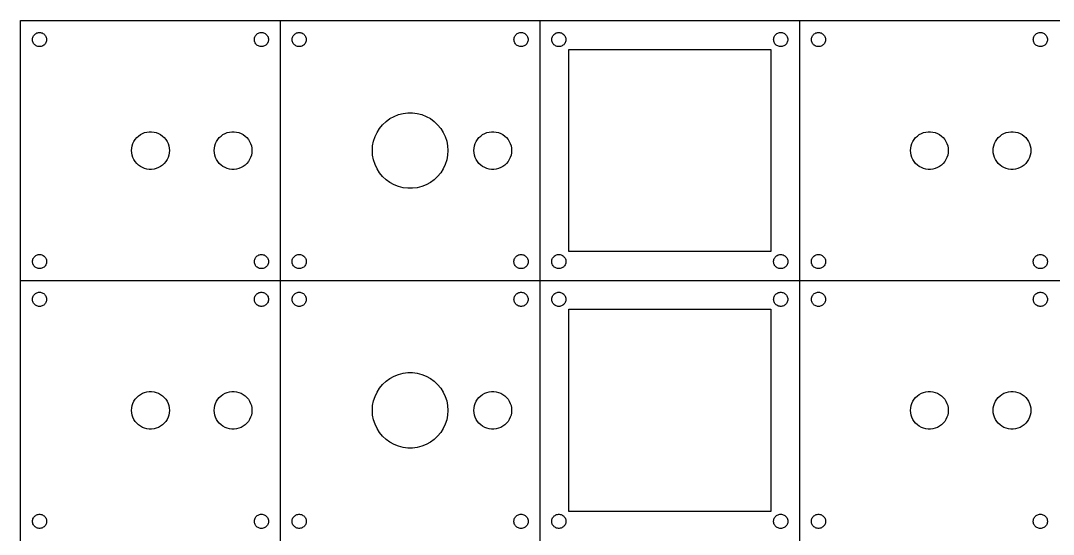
# Model space of a CAD drawing. Extents: x 0 to 440, y 0 to 220.
# Drawn here: x 0.1 to 218.9, y 111.4 to 220.1 of the extents above; entities that cross this region are included whole.
import ezdxf

# ---------------------------------------------------------------- set-up
doc = ezdxf.new("R2010")
doc.units = 0
doc.layers.add('LAYER_1', color=7, linetype='CONTINUOUS')

msp = doc.modelspace()

# ---------------------------------------------------------------- linework, layer by layer
at = {"layer": 'LAYER_1', "color": 7}
for p, q in [((0.141111, 0.141117), (0.141111, 220.141107)), ((55.141111, 220.141107), (55.141111, 0.141117)), ((110.141111, 220.141107), (110.141111, 0.141117)), ((165.141111, 220.141107), (165.141111, 0.141117))]:
    msp.add_line(p, q, dxfattribs=at)
for points in [[(0.141111, 220.141107), (440.141103, 220.141107)], [(2.644111, 216.04711), (2.644111, 216.235109), (2.668111, 216.42211), (2.714111, 216.605108), (2.784111, 216.780109), (2.875112, 216.94511), (2.985111, 217.097109), (3.114111, 217.234108), (3.259111, 217.355108), (3.418111, 217.455108), (3.589111, 217.536108), (3.768111, 217.594108), (3.953112, 217.629109), (4.141111, 217.641104), (4.329111, 217.629115), (4.514111, 217.594108), (4.693111, 217.536108), (4.864111, 217.455108), (5.023111, 217.355108), (5.168111, 217.234108), (5.297111, 217.097109), (5.407111, 216.94511), (5.498111, 216.780109), (5.568112, 216.605108), (5.614111, 216.42211), (5.638112, 216.235109), (5.638111, 216.04711), (5.614111, 215.860109), (5.568112, 215.677108), (5.498111, 215.502108), (5.407111, 215.337109), (5.297111, 215.18511), (5.168111, 215.048108), (5.023111, 214.927108), (4.864111, 214.827108), (4.693111, 214.746108), (4.514111, 214.688108), (4.329111, 214.65311), (4.141111, 214.641115), (3.953112, 214.653104), (3.768111, 214.688108), (3.589111, 214.746108), (3.418111, 214.827108), (3.259111, 214.927108), (3.114111, 215.048108), (2.985111, 215.18511), (2.875112, 215.337109), (2.784111, 215.502108), (2.714111, 215.677108), (2.668111, 215.860109), (2.644111, 216.04711)], [(49.641111, 216.141109), (49.653106, 216.329109), (49.688112, 216.514108), (49.746112, 216.693108), (49.827113, 216.864109), (49.927112, 217.023107), (50.048112, 217.168108), (50.185111, 217.297109), (50.337111, 217.407108), (50.502112, 217.498107), (50.677112, 217.56811), (50.860111, 217.614109), (51.047111, 217.638098), (51.235111, 217.638109), (51.422111, 217.61412), (51.605113, 217.56811), (51.78011, 217.498107), (51.945111, 217.407108), (52.097111, 217.297109), (52.234113, 217.168108), (52.355112, 217.023107), (52.455112, 216.864109), (52.53611, 216.693108), (52.594112, 216.514108), (52.629111, 216.329109), (52.641105, 216.141109), (52.629116, 215.953107), (52.594112, 215.768108), (52.53611, 215.589108), (52.455112, 215.41811), (52.355112, 215.259109), (52.234113, 215.114108), (52.097111, 214.985107), (51.945111, 214.875109), (51.78011, 214.784109), (51.605113, 214.714109), (51.422111, 214.66811), (51.235111, 214.644121), (51.047111, 214.64411), (50.860111, 214.668099), (50.677112, 214.714109), (50.502112, 214.784109), (50.337111, 214.875109), (50.185111, 214.985107), (50.048112, 215.114108), (49.927112, 215.259109), (49.827113, 215.41811), (49.746112, 215.589108), (49.688112, 215.768108), (49.653111, 215.953107), (49.641117, 216.141109)], [(57.644111, 216.04711), (57.644111, 216.235109), (57.668111, 216.42211), (57.714111, 216.605108), (57.784111, 216.780109), (57.875111, 216.94511), (57.985111, 217.097109), (58.114111, 217.234108), (58.259111, 217.355108), (58.418111, 217.455108), (58.589111, 217.536108), (58.768111, 217.594108), (58.953111, 217.629109), (59.141111, 217.641104), (59.329111, 217.629115), (59.514111, 217.594108), (59.693111, 217.536108), (59.864111, 217.455108), (60.023111, 217.355108), (60.168111, 217.234108), (60.297111, 217.097109), (60.407111, 216.94511), (60.498111, 216.780109), (60.568111, 216.605108), (60.614111, 216.42211), (60.638111, 216.235109), (60.638111, 216.04711), (60.614111, 215.860109), (60.568111, 215.677108), (60.498111, 215.502108), (60.407111, 215.337109), (60.297111, 215.18511), (60.168111, 215.048108), (60.023111, 214.927108), (59.864111, 214.827108), (59.693111, 214.746108), (59.514111, 214.688108), (59.329111, 214.65311), (59.141111, 214.641115), (58.953111, 214.653104), (58.768111, 214.688108), (58.589111, 214.746108), (58.418111, 214.827108), (58.259111, 214.927108), (58.114111, 215.048108), (57.985111, 215.18511), (57.875111, 215.337109), (57.784111, 215.502108), (57.714111, 215.677108), (57.668111, 215.860109), (57.644111, 216.04711)], [(104.641111, 216.141109), (104.653105, 216.329109), (104.688112, 216.514108), (104.746112, 216.693108), (104.827112, 216.864109), (104.927112, 217.023107), (105.048112, 217.168108), (105.185111, 217.297109), (105.33711, 217.407108), (105.502112, 217.498107), (105.677112, 217.56811), (105.860111, 217.614109), (106.047111, 217.638098), (106.235111, 217.638109), (106.422111, 217.61412), (106.605112, 217.56811), (106.78011, 217.498107), (106.945111, 217.407108), (107.09711, 217.297109), (107.234112, 217.168108), (107.355112, 217.023107), (107.455112, 216.864109), (107.53611, 216.693108), (107.594112, 216.514108), (107.629111, 216.329109), (107.641105, 216.141109), (107.629116, 215.953107), (107.594112, 215.768108), (107.53611, 215.589108), (107.455112, 215.41811), (107.355112, 215.259109), (107.234112, 215.114108), (107.09711, 214.985107), (106.945111, 214.875109), (106.78011, 214.784109), (106.605112, 214.714109), (106.422111, 214.66811), (106.235111, 214.644121), (106.047111, 214.64411), (105.860111, 214.668099), (105.677112, 214.714109), (105.502112, 214.784109), (105.33711, 214.875109), (105.185111, 214.985107), (105.048112, 215.114108), (104.927112, 215.259109), (104.827112, 215.41811), (104.746112, 215.589108), (104.688112, 215.768108), (104.653111, 215.953107), (104.641117, 216.141109)], [(112.644111, 216.04711), (112.644111, 216.235109), (112.668111, 216.42211), (112.714111, 216.605108), (112.784111, 216.780109), (112.875111, 216.94511), (112.985111, 217.097109), (113.114111, 217.234108), (113.259111, 217.355108), (113.418111, 217.455108), (113.589111, 217.536108), (113.768111, 217.594108), (113.953111, 217.629109), (114.141111, 217.641104), (114.329111, 217.629115), (114.514111, 217.594108), (114.693111, 217.536108), (114.864111, 217.455108), (115.023111, 217.355108), (115.168111, 217.234108), (115.297111, 217.097109), (115.407111, 216.94511), (115.498111, 216.780109), (115.568111, 216.605108), (115.614111, 216.42211), (115.638112, 216.235109), (115.638111, 216.04711), (115.614111, 215.860109), (115.568111, 215.677108), (115.498111, 215.502108), (115.407111, 215.337109), (115.297111, 215.18511), (115.168111, 215.048108), (115.023111, 214.927108), (114.864111, 214.827108), (114.693111, 214.746108), (114.514111, 214.688108), (114.329111, 214.65311), (114.141111, 214.641115), (113.953111, 214.653104), (113.768111, 214.688108), (113.589111, 214.746108), (113.418111, 214.827108), (113.259111, 214.927108), (113.114111, 215.048108), (112.985111, 215.18511), (112.875111, 215.337109), (112.784111, 215.502108), (112.714111, 215.677108), (112.668111, 215.860109), (112.644111, 216.04711)], [(159.641111, 216.141109), (159.653105, 216.329109), (159.688112, 216.514108), (159.746112, 216.693108), (159.827112, 216.864109), (159.927112, 217.023107), (160.048112, 217.168108), (160.185111, 217.297109), (160.337111, 217.407108), (160.502112, 217.498107), (160.677112, 217.56811), (160.860111, 217.614109), (161.047111, 217.638098), (161.235111, 217.638109), (161.422111, 217.61412), (161.605112, 217.56811), (161.78011, 217.498107), (161.945111, 217.407108), (162.09711, 217.297109), (162.234112, 217.168108), (162.355112, 217.023107), (162.455112, 216.864109), (162.53611, 216.693108), (162.594112, 216.514108), (162.629111, 216.329109), (162.641105, 216.141109), (162.629116, 215.953107), (162.594112, 215.768108), (162.53611, 215.589108), (162.455112, 215.41811), (162.355112, 215.259109), (162.234112, 215.114108), (162.09711, 214.985107), (161.945111, 214.875109), (161.78011, 214.784109), (161.605112, 214.714109), (161.422111, 214.66811), (161.235111, 214.644121), (161.047111, 214.64411), (160.860111, 214.668099), (160.677112, 214.714109), (160.502112, 214.784109), (160.337111, 214.875109), (160.185111, 214.985107), (160.048112, 215.114108), (159.927112, 215.259109), (159.827112, 215.41811), (159.746112, 215.589108), (159.688112, 215.768108), (159.653111, 215.953107), (159.641117, 216.141109)], [(167.644111, 216.04711), (167.644111, 216.235109), (167.668111, 216.42211), (167.714111, 216.605108), (167.784111, 216.780109), (167.875111, 216.94511), (167.985111, 217.097109), (168.114111, 217.234108), (168.259111, 217.355108), (168.418111, 217.455108), (168.589111, 217.536108), (168.768111, 217.594108), (168.953111, 217.629109), (169.141111, 217.641104), (169.329111, 217.629115), (169.514111, 217.594108), (169.693111, 217.536108), (169.864111, 217.455108), (170.023111, 217.355108), (170.168111, 217.234108), (170.297111, 217.097109), (170.407111, 216.94511), (170.498111, 216.780109), (170.568111, 216.605108), (170.614111, 216.42211), (170.638112, 216.235109), (170.638111, 216.04711), (170.614111, 215.860109), (170.568111, 215.677108), (170.498111, 215.502108), (170.407111, 215.337109), (170.297111, 215.18511), (170.168111, 215.048108), (170.023111, 214.927108), (169.864111, 214.827108), (169.693111, 214.746108), (169.514111, 214.688108), (169.329111, 214.65311), (169.141111, 214.641115), (168.953111, 214.653104), (168.768111, 214.688108), (168.589111, 214.746108), (168.418111, 214.827108), (168.259111, 214.927108), (168.114111, 215.048108), (167.985111, 215.18511), (167.875111, 215.337109), (167.784111, 215.502108), (167.714111, 215.677108), (167.668111, 215.860109), (167.644111, 216.04711)], [(214.641111, 216.141109), (214.653106, 216.329109), (214.688112, 216.514108), (214.746112, 216.693108), (214.827112, 216.864109), (214.927112, 217.023107), (215.048112, 217.168108), (215.185111, 217.297109), (215.337111, 217.407108), (215.502112, 217.498107), (215.677112, 217.56811), (215.860111, 217.614109), (216.047111, 217.638098), (216.235111, 217.638109), (216.422111, 217.61412), (216.605112, 217.56811), (216.78011, 217.498107), (216.945111, 217.407108), (217.09711, 217.297109), (217.234112, 217.168108), (217.355112, 217.023107), (217.455112, 216.864109), (217.53611, 216.693108), (217.594112, 216.514108), (217.629111, 216.329109), (217.641105, 216.141109), (217.629116, 215.953107), (217.594112, 215.768108), (217.53611, 215.589108), (217.455112, 215.41811), (217.355112, 215.259109), (217.234112, 215.114108), (217.09711, 214.985107), (216.945111, 214.875109), (216.78011, 214.784109), (216.605112, 214.714109), (216.422111, 214.66811), (216.235111, 214.644121), (216.047111, 214.64411), (215.860111, 214.668099), (215.677112, 214.714109), (215.502112, 214.784109), (215.337111, 214.875109), (215.185111, 214.985107), (215.048112, 215.114108), (214.927112, 215.259109), (214.827112, 215.41811), (214.746112, 215.589108), (214.688112, 215.768108), (214.653111, 215.953107), (214.641117, 216.141109)], [(116.241111, 171.241117), (116.241111, 214.041108), (159.041112, 214.041108), (159.041112, 171.241117), (116.241111, 171.241117)], [(74.641111, 192.641108), (74.704111, 193.644109), (74.892111, 194.631108), (75.203111, 195.586109), (75.631111, 196.49511), (76.169111, 197.343108), (76.809111, 198.117109), (77.542111, 198.805107), (78.354111, 199.396109), (79.235111, 199.880108), (80.169111, 200.249108), (81.142111, 200.499109), (82.139111, 200.625107), (83.143111, 200.625107), (84.140111, 200.499109), (85.113111, 200.249108), (86.047112, 199.880108), (86.928111, 199.396109), (87.740112, 198.805107), (88.473111, 198.117109), (89.113112, 197.343108), (89.651112, 196.49511), (90.07911, 195.586109), (90.390111, 194.631108), (90.57811, 193.644109), (90.641111, 192.641108), (90.57811, 191.638108), (90.390111, 190.651109), (90.07911, 189.696108), (89.651112, 188.787107), (89.113112, 187.939108), (88.473111, 187.165108), (87.740112, 186.47711), (86.928111, 185.886108), (86.047112, 185.402108), (85.113111, 185.033109), (84.140111, 184.783108), (83.143111, 184.65711), (82.139111, 184.65711), (81.142111, 184.783108), (80.169111, 185.033109), (79.235111, 185.402108), (78.354111, 185.886108), (77.542111, 186.47711), (76.809111, 187.165108), (76.169111, 187.939108), (75.631111, 188.787107), (75.203111, 189.696108), (74.892111, 190.651109), (74.704111, 191.638108), (74.641111, 192.641108)], [(23.641112, 192.641108), (23.673111, 193.142109), (23.767111, 193.636108), (23.922111, 194.113109), (24.136112, 194.568108), (24.405111, 194.992107), (24.725111, 195.379107), (25.091111, 195.723108), (25.498111, 196.018109), (25.938111, 196.260109), (26.405111, 196.445108), (26.891112, 196.570107), (27.390111, 196.633108), (27.892111, 196.633108), (28.391113, 196.570107), (28.877111, 196.445108), (29.344112, 196.260109), (29.784111, 196.018109), (30.191112, 195.723108), (30.557112, 195.379107), (30.877112, 194.992107), (31.146112, 194.568108), (31.36011, 194.113109), (31.515112, 193.636108), (31.609112, 193.142109), (31.64111, 192.641108), (31.609112, 192.140108), (31.515112, 191.646109), (31.36011, 191.169108), (31.146112, 190.714109), (30.877112, 190.29011), (30.557112, 189.90311), (30.191112, 189.559109), (29.784111, 189.264108), (29.344112, 189.022108), (28.877111, 188.837108), (28.391113, 188.712109), (27.892111, 188.649109), (27.390111, 188.649109), (26.891112, 188.712109), (26.405111, 188.837108), (25.938111, 189.022108), (25.498111, 189.264108), (25.091111, 189.559109), (24.725111, 189.90311), (24.405111, 190.29011), (24.136112, 190.714109), (23.922111, 191.169108), (23.767111, 191.646109), (23.673111, 192.140108), (23.641112, 192.641108)], [(41.141111, 192.641108), (41.173112, 193.142109), (41.267112, 193.636108), (41.422111, 194.113109), (41.636112, 194.568108), (41.905112, 194.992107), (42.22511, 195.379107), (42.591113, 195.723108), (42.998111, 196.018109), (43.438112, 196.260109), (43.905111, 196.445108), (44.391112, 196.570107), (44.890112, 196.633108), (45.392112, 196.633108), (45.891112, 196.570107), (46.377112, 196.445108), (46.844111, 196.260109), (47.284113, 196.018109), (47.691111, 195.723108), (48.057111, 195.379107), (48.377111, 194.992107), (48.646111, 194.568108), (48.860112, 194.113109), (49.015111, 193.636108), (49.109111, 193.142109), (49.141112, 192.641108), (49.109111, 192.140108), (49.015111, 191.646109), (48.860112, 191.169108), (48.646111, 190.714109), (48.377111, 190.29011), (48.057111, 189.90311), (47.691111, 189.559109), (47.284113, 189.264108), (46.844111, 189.022108), (46.377112, 188.837108), (45.891112, 188.712109), (45.392112, 188.649109), (44.890112, 188.649109), (44.391112, 188.712109), (43.905111, 188.837108), (43.438112, 189.022108), (42.998111, 189.264108), (42.591113, 189.559109), (42.22511, 189.90311), (41.905112, 190.29011), (41.636112, 190.714109), (41.422111, 191.169108), (41.267112, 191.646109), (41.173112, 192.140108), (41.141111, 192.641108)], [(96.141111, 192.641108), (96.173112, 193.142109), (96.267112, 193.636108), (96.422111, 194.113109), (96.636112, 194.568108), (96.905112, 194.992107), (97.22511, 195.379107), (97.591112, 195.723108), (97.998111, 196.018109), (98.438112, 196.260109), (98.905111, 196.445108), (99.391112, 196.570107), (99.890112, 196.633108), (100.392111, 196.633108), (100.891111, 196.570107), (101.377112, 196.445108), (101.844111, 196.260109), (102.284112, 196.018109), (102.691111, 195.723108), (103.057111, 195.379107), (103.377111, 194.992107), (103.646111, 194.568108), (103.860112, 194.113109), (104.015111, 193.636108), (104.109111, 193.142109), (104.141112, 192.641108), (104.109111, 192.140108), (104.015111, 191.646109), (103.860112, 191.169108), (103.646111, 190.714109), (103.377111, 190.29011), (103.057111, 189.90311), (102.691111, 189.559109), (102.284112, 189.264108), (101.844111, 189.022108), (101.377112, 188.837108), (100.891111, 188.712109), (100.392111, 188.649109), (99.890112, 188.649109), (99.391112, 188.712109), (98.905111, 188.837108), (98.438112, 189.022108), (97.998111, 189.264108), (97.591112, 189.559109), (97.22511, 189.90311), (96.905112, 190.29011), (96.636112, 190.714109), (96.422111, 191.169108), (96.267112, 191.646109), (96.173112, 192.140108), (96.141111, 192.641108)], [(188.641111, 192.641108), (188.673111, 193.142109), (188.767111, 193.636108), (188.922111, 194.113109), (189.136111, 194.568108), (189.405111, 194.992107), (189.725111, 195.379107), (190.091111, 195.723108), (190.498111, 196.018109), (190.938111, 196.260109), (191.405111, 196.445108), (191.891111, 196.570107), (192.390111, 196.633108), (192.892111, 196.633108), (193.391113, 196.570107), (193.877111, 196.445108), (194.344112, 196.260109), (194.784111, 196.018109), (195.191112, 195.723108), (195.557112, 195.379107), (195.877112, 194.992107), (196.146112, 194.568108), (196.36011, 194.113109), (196.515112, 193.636108), (196.609112, 193.142109), (196.64111, 192.641108), (196.609112, 192.140108), (196.515112, 191.646109), (196.36011, 191.169108), (196.146112, 190.714109), (195.877112, 190.29011), (195.557112, 189.90311), (195.191112, 189.559109), (194.784111, 189.264108), (194.344112, 189.022108), (193.877111, 188.837108), (193.391113, 188.712109), (192.892111, 188.649109), (192.390111, 188.649109), (191.891111, 188.712109), (191.405111, 188.837108), (190.938111, 189.022108), (190.498111, 189.264108), (190.091111, 189.559109), (189.725111, 189.90311), (189.405111, 190.29011), (189.136111, 190.714109), (188.922111, 191.169108), (188.767111, 191.646109), (188.673111, 192.140108), (188.641111, 192.641108)], [(206.141111, 192.641108), (206.173112, 193.142109), (206.267112, 193.636108), (206.422111, 194.113109), (206.636112, 194.568108), (206.905112, 194.992107), (207.22511, 195.379107), (207.591112, 195.723108), (207.998111, 196.018109), (208.438112, 196.260109), (208.905111, 196.445108), (209.391112, 196.570107), (209.890112, 196.633108), (210.392112, 196.633108), (210.891112, 196.570107), (211.377112, 196.445108), (211.844111, 196.260109), (212.284112, 196.018109), (212.691111, 195.723108), (213.057111, 195.379107), (213.377111, 194.992107), (213.646111, 194.568108), (213.860112, 194.113109), (214.015111, 193.636108), (214.109111, 193.142109), (214.141112, 192.641108), (214.109111, 192.140108), (214.015111, 191.646109), (213.860112, 191.169108), (213.646111, 190.714109), (213.377111, 190.29011), (213.057111, 189.90311), (212.691111, 189.559109), (212.284112, 189.264108), (211.844111, 189.022108), (211.377112, 188.837108), (210.891112, 188.712109), (210.392112, 188.649109), (209.890112, 188.649109), (209.391112, 188.712109), (208.905111, 188.837108), (208.438112, 189.022108), (207.998111, 189.264108), (207.591112, 189.559109), (207.22511, 189.90311), (206.905112, 190.29011), (206.636112, 190.714109), (206.422111, 191.169108), (206.267112, 191.646109), (206.173112, 192.140108), (206.141111, 192.641108)], [(2.641111, 169.141102), (2.653111, 169.329118), (2.688111, 169.514115), (2.746111, 169.6931), (2.827111, 169.864099), (2.927112, 170.023103), (3.048111, 170.168108), (3.185111, 170.297112), (3.337111, 170.407094), (3.502111, 170.498111), (3.677111, 170.568102), (3.860111, 170.614104), (4.047111, 170.638093), (4.235111, 170.638121), (4.422111, 170.614132), (4.605111, 170.568102), (4.780112, 170.498111), (4.945111, 170.407094), (5.097111, 170.297112), (5.234111, 170.168108), (5.355111, 170.023103), (5.455111, 169.864099), (5.536111, 169.6931), (5.594112, 169.514115), (5.629111, 169.329118), (5.641111, 169.141102), (5.629111, 168.953114), (5.594112, 168.768117), (5.536111, 168.589103), (5.455111, 168.418105), (5.355111, 168.259101), (5.234111, 168.114095), (5.097111, 167.98512), (4.945111, 167.875109), (4.780112, 167.784121), (4.605111, 167.714102), (4.422111, 167.668099), (4.235111, 167.64411), (4.047111, 167.64411), (3.860111, 167.668099), (3.677111, 167.714102), (3.502111, 167.784121), (3.337111, 167.875109), (3.185111, 167.98512), (3.048111, 168.114095), (2.927112, 168.259101), (2.827111, 168.418105), (2.746111, 168.589103), (2.688111, 168.768117), (2.653111, 168.953114), (2.641111, 169.141102)], [(49.644111, 169.047122), (49.644111, 169.23511), (49.6681, 169.42211), (49.714111, 169.605103), (49.78411, 169.780109), (49.87511, 169.945096), (49.985112, 170.097101), (50.11411, 170.23412), (50.25911, 170.355109), (50.418111, 170.4551), (50.589113, 170.536098), (50.768112, 170.594095), (50.953111, 170.629118), (51.141111, 170.641254)], [(51.141111, 170.641113), (51.329111, 170.628977)], [(51.329111, 170.629118), (51.51411, 170.594095), (51.693112, 170.536098), (51.864111, 170.4551), (52.023112, 170.355109), (52.168112, 170.23412), (52.29711, 170.097101), (52.407112, 169.945096), (52.498112, 169.780109), (52.568111, 169.605103), (52.614111, 169.42211), (52.6381, 169.23511), (52.638111, 169.047122), (52.614122, 168.860121), (52.568111, 168.6771), (52.498112, 168.502094), (52.407112, 168.337107), (52.29711, 168.185102), (52.168112, 168.048112), (52.023112, 167.927095), (51.864111, 167.827103), (51.693112, 167.746106), (51.51411, 167.688109), (51.329111, 167.653113), (51.141111, 167.640978)], [(57.641111, 169.141102), (57.653111, 169.329118), (57.688111, 169.514115), (57.746111, 169.6931), (57.827111, 169.864099), (57.927111, 170.023103), (58.048111, 170.168108), (58.185111, 170.297112), (58.337111, 170.407094), (58.502111, 170.498111), (58.677111, 170.568102), (58.860111, 170.614104), (59.047111, 170.638093), (59.235111, 170.638121), (59.422111, 170.614132), (59.605111, 170.568102), (59.780111, 170.498111), (59.945111, 170.407094), (60.097111, 170.297112), (60.234111, 170.168108), (60.355111, 170.023103), (60.455111, 169.864099), (60.536111, 169.6931), (60.594111, 169.514115), (60.629111, 169.329118), (60.641111, 169.141102), (60.629111, 168.953114), (60.594111, 168.768117), (60.536111, 168.589103), (60.455111, 168.418105), (60.355111, 168.259101), (60.234111, 168.114095), (60.097111, 167.98512), (59.945111, 167.875109), (59.780111, 167.784121), (59.605111, 167.714102), (59.422111, 167.668099), (59.235111, 167.64411), (59.047111, 167.64411), (58.860111, 167.668099), (58.677111, 167.714102), (58.502111, 167.784121), (58.337111, 167.875109), (58.185111, 167.98512), (58.048111, 168.114095), (57.927111, 168.259101), (57.827111, 168.418105), (57.746111, 168.589103), (57.688111, 168.768117), (57.653111, 168.953114), (57.641111, 169.141102)], [(104.644111, 169.047122), (104.644111, 169.23511), (104.6681, 169.42211), (104.714111, 169.605103), (104.78411, 169.780109), (104.87511, 169.945096), (104.985112, 170.097101), (105.11411, 170.23412), (105.25911, 170.355109), (105.418111, 170.4551), (105.589112, 170.536098), (105.768112, 170.594095), (105.953111, 170.629118), (106.141111, 170.641254)], [(106.141111, 170.641113), (106.32911, 170.628977)], [(106.32911, 170.629118), (106.51411, 170.594095), (106.693112, 170.536098), (106.86411, 170.4551), (107.023112, 170.355109), (107.168112, 170.23412), (107.29711, 170.097101), (107.407112, 169.945096), (107.498111, 169.780109), (107.568111, 169.605103), (107.61411, 169.42211), (107.638099, 169.23511), (107.638111, 169.047122), (107.614122, 168.860121), (107.568111, 168.6771), (107.498111, 168.502094), (107.407112, 168.337107), (107.29711, 168.185102), (107.168112, 168.048112), (107.023112, 167.927095), (106.86411, 167.827103), (106.693112, 167.746106), (106.51411, 167.688109), (106.32911, 167.653113), (106.141111, 167.640978)], [(112.641111, 169.141102), (112.653111, 169.329118), (112.688111, 169.514115), (112.746111, 169.6931), (112.827111, 169.864099), (112.927111, 170.023103), (113.048111, 170.168108), (113.185111, 170.297112), (113.337111, 170.407094), (113.502111, 170.498111), (113.677111, 170.568102), (113.860111, 170.614104), (114.047111, 170.638093), (114.235111, 170.638121), (114.422111, 170.614132), (114.605111, 170.568102), (114.780111, 170.498111), (114.945111, 170.407094), (115.097111, 170.297112), (115.234111, 170.168108), (115.355111, 170.023103), (115.455111, 169.864099), (115.536111, 169.6931), (115.594111, 169.514115), (115.629111, 169.329118), (115.641111, 169.141102), (115.629111, 168.953114), (115.594111, 168.768117), (115.536111, 168.589103), (115.455111, 168.418105), (115.355111, 168.259101), (115.234111, 168.114095), (115.097111, 167.98512), (114.945111, 167.875109), (114.780111, 167.784121), (114.605111, 167.714102), (114.422111, 167.668099), (114.235111, 167.64411), (114.047111, 167.64411), (113.860111, 167.668099), (113.677111, 167.714102), (113.502111, 167.784121), (113.337111, 167.875109), (113.185111, 167.98512), (113.048111, 168.114095), (112.927111, 168.259101), (112.827111, 168.418105), (112.746111, 168.589103), (112.688111, 168.768117), (112.653111, 168.953114), (112.641111, 169.141102)], [(159.644111, 169.047122), (159.644111, 169.23511), (159.6681, 169.42211), (159.714111, 169.605103), (159.78411, 169.780109), (159.87511, 169.945096), (159.985112, 170.097101), (160.11411, 170.23412), (160.25911, 170.355109), (160.418111, 170.4551), (160.589112, 170.536098), (160.768112, 170.594095), (160.953111, 170.629118), (161.141111, 170.641254)], [(161.141111, 170.641113), (161.32911, 170.628977)], [(161.32911, 170.629118), (161.51411, 170.594095), (161.693112, 170.536098), (161.864111, 170.4551), (162.023112, 170.355109), (162.168112, 170.23412), (162.29711, 170.097101), (162.407112, 169.945096), (162.498111, 169.780109), (162.568111, 169.605103), (162.61411, 169.42211), (162.638099, 169.23511), (162.638111, 169.047122), (162.614122, 168.860121), (162.568111, 168.6771), (162.498111, 168.502094), (162.407112, 168.337107), (162.29711, 168.185102), (162.168112, 168.048112), (162.023112, 167.927095), (161.864111, 167.827103), (161.693112, 167.746106), (161.51411, 167.688109), (161.32911, 167.653113), (161.141111, 167.640978)], [(167.641111, 169.141102), (167.653111, 169.329118), (167.688111, 169.514115), (167.746111, 169.6931), (167.827111, 169.864099), (167.927111, 170.023103), (168.048111, 170.168108), (168.185111, 170.297112), (168.337111, 170.407094), (168.502111, 170.498111), (168.677111, 170.568102), (168.860111, 170.614104), (169.047111, 170.638093), (169.235111, 170.638121), (169.422111, 170.614132), (169.605111, 170.568102), (169.780111, 170.498111), (169.945111, 170.407094), (170.097111, 170.297112), (170.234111, 170.168108), (170.355111, 170.023103), (170.455111, 169.864099), (170.536111, 169.6931), (170.594111, 169.514115), (170.629111, 169.329118), (170.641111, 169.141102), (170.629111, 168.953114), (170.594111, 168.768117), (170.536111, 168.589103), (170.455111, 168.418105), (170.355111, 168.259101), (170.234111, 168.114095), (170.097111, 167.98512), (169.945111, 167.875109), (169.780111, 167.784121), (169.605111, 167.714102), (169.422111, 167.668099), (169.235111, 167.64411), (169.047111, 167.64411), (168.860111, 167.668099), (168.677111, 167.714102), (168.502111, 167.784121), (168.337111, 167.875109), (168.185111, 167.98512), (168.048111, 168.114095), (167.927111, 168.259101), (167.827111, 168.418105), (167.746111, 168.589103), (167.688111, 168.768117), (167.653111, 168.953114), (167.641111, 169.141102)], [(214.644111, 169.047122), (214.644111, 169.23511), (214.6681, 169.42211), (214.714111, 169.605103), (214.78411, 169.780109), (214.87511, 169.945096), (214.985112, 170.097101), (215.11411, 170.23412), (215.25911, 170.355109), (215.418111, 170.4551), (215.589112, 170.536098), (215.768112, 170.594095), (215.953111, 170.629118), (216.141111, 170.641254)], [(216.141111, 170.641113), (216.32911, 170.628977)], [(216.32911, 170.629118), (216.51411, 170.594095), (216.693112, 170.536098), (216.864111, 170.4551), (217.023112, 170.355109), (217.168112, 170.23412), (217.29711, 170.097101), (217.407112, 169.945096), (217.498112, 169.780109), (217.568111, 169.605103), (217.614111, 169.42211), (217.638099, 169.23511), (217.638111, 169.047122), (217.614122, 168.860121), (217.568111, 168.6771), (217.498112, 168.502094), (217.407112, 168.337107), (217.29711, 168.185102), (217.168112, 168.048112), (217.023112, 167.927095), (216.864111, 167.827103), (216.693112, 167.746106), (216.51411, 167.688109), (216.32911, 167.653113), (216.141111, 167.640978)], [(50.953111, 167.653113), (50.768112, 167.688109), (50.589113, 167.746106), (50.418111, 167.827103), (50.25911, 167.927095), (50.11411, 168.048112), (49.985112, 168.185102), (49.87511, 168.337107), (49.78411, 168.502094), (49.714111, 168.6771), (49.668111, 168.860121), (49.644122, 169.047122)], [(105.953111, 167.653113), (105.768112, 167.688109), (105.589112, 167.746106), (105.418111, 167.827103), (105.25911, 167.927095), (105.11411, 168.048112), (104.985112, 168.185102), (104.87511, 168.337107), (104.78411, 168.502094), (104.714111, 168.6771), (104.668111, 168.860121), (104.644122, 169.047122)], [(160.953111, 167.653113), (160.768112, 167.688109), (160.589112, 167.746106), (160.418111, 167.827103), (160.25911, 167.927095), (160.11411, 168.048112), (159.985112, 168.185102), (159.87511, 168.337107), (159.78411, 168.502094), (159.714111, 168.6771), (159.668111, 168.860121), (159.644122, 169.047122)], [(215.953111, 167.653113), (215.768112, 167.688109), (215.589112, 167.746106), (215.418111, 167.827103), (215.25911, 167.927095), (215.11411, 168.048112), (214.985112, 168.185102), (214.87511, 168.337107), (214.78411, 168.502094), (214.714111, 168.6771), (214.668111, 168.860121), (214.644122, 169.047122)], [(51.141111, 167.641119), (50.953111, 167.653254)], [(106.141111, 167.641119), (105.953111, 167.653254)], [(161.141111, 167.641119), (160.953111, 167.653254)], [(216.141111, 167.641119), (215.953111, 167.653254)], [(0.141112, 165.14111), (440.141103, 165.14111)], [(2.644112, 161.047112), (2.644112, 161.235112), (2.668112, 161.422112), (2.714112, 161.605111), (2.784112, 161.780111), (2.875112, 161.945112), (2.985112, 162.097112), (3.114112, 162.234111), (3.259112, 162.355111), (3.418112, 162.455111), (3.589112, 162.536111), (3.768112, 162.594111), (3.953112, 162.629112), (4.141112, 162.641106), (4.329112, 162.629118), (4.514112, 162.594111), (4.693112, 162.536111), (4.864112, 162.455111), (5.023112, 162.355111), (5.168112, 162.234111), (5.297112, 162.097112), (5.407112, 161.945112), (5.498112, 161.780111), (5.568112, 161.605111), (5.614112, 161.422112), (5.638113, 161.235112), (5.638112, 161.047112), (5.614112, 160.860112), (5.568112, 160.677111), (5.498112, 160.50211), (5.407112, 160.337112), (5.297112, 160.185113), (5.168112, 160.048111), (5.023112, 159.927111), (4.864112, 159.827111), (4.693112, 159.74611), (4.514112, 159.688111), (4.329112, 159.653112), (4.141112, 159.641118), (3.953112, 159.653107), (3.768112, 159.688111), (3.589112, 159.74611), (3.418112, 159.827111), (3.259112, 159.927111), (3.114112, 160.048111), (2.985112, 160.185113), (2.875112, 160.337112), (2.784112, 160.50211), (2.714112, 160.677111), (2.668112, 160.860112), (2.644112, 161.047112)], [(49.641112, 161.141112), (49.653106, 161.329112), (49.688113, 161.514111), (49.746113, 161.693111), (49.827113, 161.864112), (49.927113, 162.02311), (50.048113, 162.16811), (50.185112, 162.297111), (50.337112, 162.40711), (50.502113, 162.49811), (50.677113, 162.568112), (50.860112, 162.614112), (51.047112, 162.638101), (51.235112, 162.638112), (51.422112, 162.614123), (51.605113, 162.568112), (51.780111, 162.49811), (51.945112, 162.40711), (52.097111, 162.297111), (52.234113, 162.16811), (52.355113, 162.02311), (52.455113, 161.864112), (52.536111, 161.693111), (52.594113, 161.514111), (52.629112, 161.329112), (52.641106, 161.141112), (52.629117, 160.95311), (52.594113, 160.76811), (52.536111, 160.589111), (52.455113, 160.418112), (52.355113, 160.259111), (52.234113, 160.114111), (52.097111, 159.98511), (51.945112, 159.875111), (51.780111, 159.784112), (51.605113, 159.714112), (51.422112, 159.668113), (51.235112, 159.644124), (51.047112, 159.644112), (50.860112, 159.668101), (50.677113, 159.714112), (50.502113, 159.784112), (50.337112, 159.875111), (50.185112, 159.98511), (50.048113, 160.114111), (49.927113, 160.259111), (49.827113, 160.418112), (49.746113, 160.589111), (49.688113, 160.76811), (49.653112, 160.95311), (49.641118, 161.141112)], [(57.644111, 161.047112), (57.644111, 161.235112), (57.668111, 161.422112), (57.714111, 161.605111), (57.784111, 161.780111), (57.875111, 161.945112), (57.985111, 162.097112), (58.114111, 162.234111), (58.259111, 162.355111), (58.418111, 162.455111), (58.589111, 162.536111), (58.768111, 162.594111), (58.953111, 162.629112), (59.141111, 162.641106), (59.329111, 162.629118), (59.514111, 162.594111), (59.693111, 162.536111), (59.864111, 162.455111), (60.023111, 162.355111), (60.168111, 162.234111), (60.297111, 162.097112), (60.407111, 161.945112), (60.498111, 161.780111), (60.568111, 161.605111), (60.614111, 161.422112), (60.638111, 161.235112), (60.638111, 161.047112), (60.614111, 160.860112), (60.568111, 160.677111), (60.498111, 160.50211), (60.407111, 160.337112), (60.297111, 160.185113), (60.168111, 160.048111), (60.023111, 159.927111), (59.864111, 159.827111), (59.693111, 159.74611), (59.514111, 159.688111), (59.329111, 159.653112), (59.141111, 159.641118), (58.953111, 159.653107), (58.768111, 159.688111), (58.589111, 159.74611), (58.418111, 159.827111), (58.259111, 159.927111), (58.114111, 160.048111), (57.985111, 160.185113), (57.875111, 160.337112), (57.784111, 160.50211), (57.714111, 160.677111), (57.668111, 160.860112), (57.644111, 161.047112)], [(104.641111, 161.141112), (104.653105, 161.329112), (104.688112, 161.514111), (104.746112, 161.693111), (104.827112, 161.864112), (104.927112, 162.02311), (105.048112, 162.16811), (105.185111, 162.297111), (105.33711, 162.40711), (105.502112, 162.49811), (105.677112, 162.568112), (105.860111, 162.614112), (106.047111, 162.638101), (106.235111, 162.638112), (106.422111, 162.614123), (106.605112, 162.568112), (106.78011, 162.49811), (106.945111, 162.40711), (107.09711, 162.297111), (107.234112, 162.16811), (107.355112, 162.02311), (107.455112, 161.864112), (107.53611, 161.693111), (107.594112, 161.514111), (107.629111, 161.329112), (107.641105, 161.141112), (107.629116, 160.95311), (107.594112, 160.76811), (107.53611, 160.589111), (107.455112, 160.418112), (107.355112, 160.259111), (107.234112, 160.114111), (107.09711, 159.98511), (106.945111, 159.875111), (106.78011, 159.784112), (106.605112, 159.714112), (106.422111, 159.668113), (106.235111, 159.644124), (106.047111, 159.644112), (105.860111, 159.668101), (105.677112, 159.714112), (105.502112, 159.784112), (105.33711, 159.875111), (105.185111, 159.98511), (105.048112, 160.114111), (104.927112, 160.259111), (104.827112, 160.418112), (104.746112, 160.589111), (104.688112, 160.76811), (104.653111, 160.95311), (104.641117, 161.141112)], [(112.644111, 161.047112), (112.644111, 161.235112), (112.668111, 161.422112), (112.714111, 161.605111), (112.784111, 161.780111), (112.875111, 161.945112), (112.985111, 162.097112), (113.114111, 162.234111), (113.259111, 162.355111), (113.418111, 162.455111), (113.589111, 162.536111), (113.768111, 162.594111), (113.953111, 162.629112), (114.141111, 162.641106), (114.329111, 162.629118), (114.514111, 162.594111), (114.693111, 162.536111), (114.864111, 162.455111), (115.023111, 162.355111), (115.168111, 162.234111), (115.297111, 162.097112), (115.407111, 161.945112), (115.498111, 161.780111), (115.568111, 161.605111), (115.614111, 161.422112), (115.638112, 161.235112), (115.638111, 161.047112), (115.614111, 160.860112), (115.568111, 160.677111), (115.498111, 160.50211), (115.407111, 160.337112), (115.297111, 160.185113), (115.168111, 160.048111), (115.023111, 159.927111), (114.864111, 159.827111), (114.693111, 159.74611), (114.514111, 159.688111), (114.329111, 159.653112), (114.141111, 159.641118), (113.953111, 159.653107), (113.768111, 159.688111), (113.589111, 159.74611), (113.418111, 159.827111), (113.259111, 159.927111), (113.114111, 160.048111), (112.985111, 160.185113), (112.875111, 160.337112), (112.784111, 160.50211), (112.714111, 160.677111), (112.668111, 160.860112), (112.644111, 161.047112)], [(159.641111, 161.141112), (159.653105, 161.329112), (159.688112, 161.514111), (159.746112, 161.693111), (159.827112, 161.864112), (159.927112, 162.02311), (160.048112, 162.16811), (160.185111, 162.297111), (160.337111, 162.40711), (160.502112, 162.49811), (160.677112, 162.568112), (160.860111, 162.614112), (161.047111, 162.638101), (161.235111, 162.638112), (161.422111, 162.614123), (161.605112, 162.568112), (161.78011, 162.49811), (161.945111, 162.40711), (162.09711, 162.297111), (162.234112, 162.16811), (162.355112, 162.02311), (162.455112, 161.864112), (162.53611, 161.693111), (162.594112, 161.514111), (162.629111, 161.329112), (162.641105, 161.141112), (162.629116, 160.95311), (162.594112, 160.76811), (162.53611, 160.589111), (162.455112, 160.418112), (162.355112, 160.259111), (162.234112, 160.114111), (162.09711, 159.98511), (161.945111, 159.875111), (161.78011, 159.784112), (161.605112, 159.714112), (161.422111, 159.668113), (161.235111, 159.644124), (161.047111, 159.644112), (160.860111, 159.668101), (160.677112, 159.714112), (160.502112, 159.784112), (160.337111, 159.875111), (160.185111, 159.98511), (160.048112, 160.114111), (159.927112, 160.259111), (159.827112, 160.418112), (159.746112, 160.589111), (159.688112, 160.76811), (159.653111, 160.95311), (159.641117, 161.141112)], [(167.644114, 161.047112), (167.644114, 161.235112), (167.668114, 161.422112), (167.714114, 161.605111), (167.784114, 161.780111), (167.875114, 161.945112), (167.985114, 162.097112), (168.114114, 162.234111), (168.259114, 162.355111), (168.418114, 162.455111), (168.589114, 162.536111), (168.768114, 162.594111), (168.953114, 162.629112), (169.141114, 162.641106), (169.329114, 162.629118), (169.514114, 162.594111), (169.693114, 162.536111), (169.864114, 162.455111), (170.023114, 162.355111), (170.168114, 162.234111), (170.297114, 162.097112), (170.407114, 161.945112), (170.498114, 161.780111), (170.568114, 161.605111), (170.614114, 161.422112), (170.638114, 161.235112), (170.638114, 161.047112), (170.614114, 160.860112), (170.568114, 160.677111), (170.498114, 160.50211), (170.407114, 160.337112), (170.297114, 160.185113), (170.168114, 160.048111), (170.023114, 159.927111), (169.864114, 159.827111), (169.693114, 159.74611), (169.514114, 159.688111), (169.329114, 159.653112), (169.141114, 159.641118), (168.953114, 159.653107), (168.768114, 159.688111), (168.589114, 159.74611), (168.418114, 159.827111), (168.259114, 159.927111), (168.114114, 160.048111), (167.985114, 160.185113), (167.875114, 160.337112), (167.784114, 160.50211), (167.714114, 160.677111), (167.668114, 160.860112), (167.644114, 161.047112)], [(214.641114, 161.141112), (214.653108, 161.329112), (214.688115, 161.514111), (214.746115, 161.693111), (214.827115, 161.864112), (214.927115, 162.02311), (215.048115, 162.16811), (215.185114, 162.297111), (215.337113, 162.40711), (215.502115, 162.49811), (215.677115, 162.568112), (215.860114, 162.614112), (216.047114, 162.638101), (216.235113, 162.638112), (216.422114, 162.614123), (216.605115, 162.568112), (216.780113, 162.49811), (216.945114, 162.40711), (217.097113, 162.297111), (217.234115, 162.16811), (217.355115, 162.02311), (217.455115, 161.864112), (217.536113, 161.693111), (217.594115, 161.514111), (217.629113, 161.329112), (217.641108, 161.141112), (217.629119, 160.95311), (217.594115, 160.76811), (217.536113, 160.589111), (217.455115, 160.418112), (217.355115, 160.259111), (217.234115, 160.114111), (217.097113, 159.98511), (216.945114, 159.875111), (216.780113, 159.784112), (216.605115, 159.714112), (216.422114, 159.668113), (216.235113, 159.644124), (216.047114, 159.644112), (215.860114, 159.668101), (215.677115, 159.714112), (215.502115, 159.784112), (215.337113, 159.875111), (215.185114, 159.98511), (215.048115, 160.114111), (214.927115, 160.259111), (214.827115, 160.418112), (214.746115, 160.589111), (214.688115, 160.76811), (214.653114, 160.95311), (214.64112, 161.141112)], [(116.241111, 116.24112), (116.241111, 159.041111), (159.041112, 159.041111), (159.041112, 116.24112), (116.241111, 116.24112)], [(74.641111, 137.641111), (74.704111, 138.644112), (74.892111, 139.631111), (75.203111, 140.586111), (75.631111, 141.495112), (76.169111, 142.343111), (76.809111, 143.117111), (77.542111, 143.80511), (78.354111, 144.396111), (79.235111, 144.880111), (80.169111, 145.249111), (81.142111, 145.499112), (82.139111, 145.62511), (83.143111, 145.62511), (84.140111, 145.499112), (85.113111, 145.249111), (86.047112, 144.880111), (86.928111, 144.396111), (87.740112, 143.80511), (88.473111, 143.117111), (89.113112, 142.343111), (89.651112, 141.495112), (90.07911, 140.586111), (90.390111, 139.631111), (90.57811, 138.644112), (90.641111, 137.641111), (90.57811, 136.63811), (90.390111, 135.651112), (90.07911, 134.696111), (89.651112, 133.78711), (89.113112, 132.939111), (88.473111, 132.165111), (87.740112, 131.477113), (86.928111, 130.886111), (86.047112, 130.402111), (85.113111, 130.033111), (84.140111, 129.78311), (83.143111, 129.657112), (82.139111, 129.657112), (81.142111, 129.78311), (80.169111, 130.033111), (79.235111, 130.402111), (78.354111, 130.886111), (77.542111, 131.477113), (76.809111, 132.165111), (76.169111, 132.939111), (75.631111, 133.78711), (75.203111, 134.696111), (74.892111, 135.651112), (74.704111, 136.63811), (74.641111, 137.641111)], [(23.641112, 137.641111), (23.673112, 138.142112), (23.767112, 138.636111), (23.922112, 139.113112), (24.136112, 139.56811), (24.405112, 139.99211), (24.725112, 140.37911), (25.091112, 140.723111), (25.498112, 141.018112), (25.938112, 141.260112), (26.405112, 141.445111), (26.891112, 141.57011), (27.390112, 141.633111), (27.892112, 141.633111), (28.391114, 141.57011), (28.877112, 141.445111), (29.344113, 141.260112), (29.784112, 141.018112), (30.191113, 140.723111), (30.557113, 140.37911), (30.877113, 139.99211), (31.146113, 139.56811), (31.360111, 139.113112), (31.515113, 138.636111), (31.609113, 138.142112), (31.641111, 137.641111), (31.609113, 137.14011), (31.515113, 136.646111), (31.360111, 136.169111), (31.146113, 135.714112), (30.877113, 135.290113), (30.557113, 134.903113), (30.191113, 134.559112), (29.784112, 134.264111), (29.344113, 134.022111), (28.877112, 133.837111), (28.391114, 133.712112), (27.892112, 133.649112), (27.390112, 133.649112), (26.891112, 133.712112), (26.405112, 133.837111), (25.938112, 134.022111), (25.498112, 134.264111), (25.091112, 134.559112), (24.725112, 134.903113), (24.405112, 135.290113), (24.136112, 135.714112), (23.922112, 136.169111), (23.767112, 136.646111), (23.673112, 137.14011), (23.641112, 137.641111)], [(41.141112, 137.641111), (41.173113, 138.142112), (41.267113, 138.636111), (41.422112, 139.113112), (41.636113, 139.56811), (41.905113, 139.99211), (42.225111, 140.37911), (42.591113, 140.723111), (42.998112, 141.018112), (43.438113, 141.260112), (43.905112, 141.445111), (44.391113, 141.57011), (44.890113, 141.633111), (45.392113, 141.633111), (45.891112, 141.57011), (46.377113, 141.445111), (46.844112, 141.260112), (47.284113, 141.018112), (47.691112, 140.723111), (48.057112, 140.37911), (48.377112, 139.99211), (48.646112, 139.56811), (48.860113, 139.113112), (49.015112, 138.636111), (49.109112, 138.142112), (49.141113, 137.641111), (49.109112, 137.14011), (49.015112, 136.646111), (48.860113, 136.169111), (48.646112, 135.714112), (48.377112, 135.290113), (48.057112, 134.903113), (47.691112, 134.559112), (47.284113, 134.264111), (46.844112, 134.022111), (46.377113, 133.837111), (45.891112, 133.712112), (45.392113, 133.649112), (44.890113, 133.649112), (44.391113, 133.712112), (43.905112, 133.837111), (43.438113, 134.022111), (42.998112, 134.264111), (42.591113, 134.559112), (42.225111, 134.903113), (41.905113, 135.290113), (41.636113, 135.714112), (41.422112, 136.169111), (41.267113, 136.646111), (41.173113, 137.14011), (41.141112, 137.641111)], [(96.141111, 137.641111), (96.173112, 138.142112), (96.267112, 138.636111), (96.422111, 139.113112), (96.636112, 139.56811), (96.905112, 139.99211), (97.22511, 140.37911), (97.591112, 140.723111), (97.998111, 141.018112), (98.438112, 141.260112), (98.905111, 141.445111), (99.391112, 141.57011), (99.890112, 141.633111), (100.392111, 141.633111), (100.891111, 141.57011), (101.377112, 141.445111), (101.844111, 141.260112), (102.284112, 141.018112), (102.691111, 140.723111), (103.057111, 140.37911), (103.377111, 139.99211), (103.646111, 139.56811), (103.860112, 139.113112), (104.015111, 138.636111), (104.109111, 138.142112), (104.141112, 137.641111), (104.109111, 137.14011), (104.015111, 136.646111), (103.860112, 136.169111), (103.646111, 135.714112), (103.377111, 135.290113), (103.057111, 134.903113), (102.691111, 134.559112), (102.284112, 134.264111), (101.844111, 134.022111), (101.377112, 133.837111), (100.891111, 133.712112), (100.392111, 133.649112), (99.890112, 133.649112), (99.391112, 133.712112), (98.905111, 133.837111), (98.438112, 134.022111), (97.998111, 134.264111), (97.591112, 134.559112), (97.22511, 134.903113), (96.905112, 135.290113), (96.636112, 135.714112), (96.422111, 136.169111), (96.267112, 136.646111), (96.173112, 137.14011), (96.141111, 137.641111)], [(188.641114, 137.641111), (188.673114, 138.142112), (188.767114, 138.636111), (188.922114, 139.113112), (189.136114, 139.56811), (189.405114, 139.99211), (189.725114, 140.37911), (190.091114, 140.723111), (190.498114, 141.018112), (190.938114, 141.260112), (191.405114, 141.445111), (191.891114, 141.57011), (192.390114, 141.633111), (192.892114, 141.633111), (193.391115, 141.57011), (193.877113, 141.445111), (194.344115, 141.260112), (194.784114, 141.018112), (195.191115, 140.723111), (195.557115, 140.37911), (195.877115, 139.99211), (196.146115, 139.56811), (196.360113, 139.113112), (196.515115, 138.636111), (196.609115, 138.142112), (196.641113, 137.641111), (196.609115, 137.14011), (196.515115, 136.646111), (196.360113, 136.169111), (196.146115, 135.714112), (195.877115, 135.290113), (195.557115, 134.903113), (195.191115, 134.559112), (194.784114, 134.264111), (194.344115, 134.022111), (193.877113, 133.837111), (193.391115, 133.712112), (192.892114, 133.649112), (192.390114, 133.649112), (191.891114, 133.712112), (191.405114, 133.837111), (190.938114, 134.022111), (190.498114, 134.264111), (190.091114, 134.559112), (189.725114, 134.903113), (189.405114, 135.290113), (189.136114, 135.714112), (188.922114, 136.169111), (188.767114, 136.646111), (188.673114, 137.14011), (188.641114, 137.641111)], [(206.141114, 137.641111), (206.173115, 138.142112), (206.267115, 138.636111), (206.422114, 139.113112), (206.636115, 139.56811), (206.905115, 139.99211), (207.225113, 140.37911), (207.591115, 140.723111), (207.998114, 141.018112), (208.438115, 141.260112), (208.905114, 141.445111), (209.391115, 141.57011), (209.890114, 141.633111), (210.392114, 141.633111), (210.891114, 141.57011), (211.377115, 141.445111), (211.844114, 141.260112), (212.284115, 141.018112), (212.691114, 140.723111), (213.057113, 140.37911), (213.377114, 139.99211), (213.646114, 139.56811), (213.860115, 139.113112), (214.015114, 138.636111), (214.109114, 138.142112), (214.141115, 137.641111), (214.109114, 137.14011), (214.015114, 136.646111), (213.860115, 136.169111), (213.646114, 135.714112), (213.377114, 135.290113), (213.057113, 134.903113), (212.691114, 134.559112), (212.284115, 134.264111), (211.844114, 134.022111), (211.377115, 133.837111), (210.891114, 133.712112), (210.392114, 133.649112), (209.890114, 133.649112), (209.391115, 133.712112), (208.905114, 133.837111), (208.438115, 134.022111), (207.998114, 134.264111), (207.591115, 134.559112), (207.225113, 134.903113), (206.905115, 135.290113), (206.636115, 135.714112), (206.422114, 136.169111), (206.267115, 136.646111), (206.173115, 137.14011), (206.141114, 137.641111)], [(2.641112, 114.141105), (2.653112, 114.329121), (2.688112, 114.514118), (2.746112, 114.693103), (2.827112, 114.864101), (2.927112, 115.023105), (3.048112, 115.168111), (3.185112, 115.297115), (3.337112, 115.407097), (3.502112, 115.498114), (3.677112, 115.568105), (3.860112, 115.614107), (4.047112, 115.638096), (4.235112, 115.638124), (4.422112, 115.614135), (4.605112, 115.568105), (4.780112, 115.498114), (4.945112, 115.407097), (5.097112, 115.297115), (5.234112, 115.168111), (5.355112, 115.023105), (5.455112, 114.864101), (5.536112, 114.693103), (5.594112, 114.514118), (5.629112, 114.329121), (5.641112, 114.141105), (5.629112, 113.953116), (5.594112, 113.76812), (5.536112, 113.589106), (5.455112, 113.418108), (5.355112, 113.259104), (5.234112, 113.114098), (5.097112, 112.985122), (4.945112, 112.875112), (4.780112, 112.784124), (4.605112, 112.714104), (4.422112, 112.668102), (4.235112, 112.644113), (4.047112, 112.644113), (3.860112, 112.668102), (3.677112, 112.714104), (3.502112, 112.784124), (3.337112, 112.875112), (3.185112, 112.985122), (3.048112, 113.114098), (2.927112, 113.259104), (2.827112, 113.418108), (2.746112, 113.589106), (2.688112, 113.76812), (2.653112, 113.953116), (2.641112, 114.141105)], [(49.644112, 114.047125), (49.644112, 114.235113), (49.668101, 114.422113), (49.714112, 114.605106), (49.784111, 114.780112), (49.875111, 114.945099), (49.985113, 115.097104), (50.114111, 115.234123), (50.259111, 115.355112), (50.418112, 115.455103), (50.589113, 115.536101), (50.768113, 115.594097), (50.953112, 115.629121), (51.141112, 115.641257)], [(50.953112, 112.653116), (50.768113, 112.688112), (50.589113, 112.746108), (50.418112, 112.827106), (50.259111, 112.927097), (50.114111, 113.048114), (49.985113, 113.185105), (49.875111, 113.33711), (49.784111, 113.502097), (49.714112, 113.677103), (49.668112, 113.860124), (49.644123, 114.047125)], [(51.141112, 115.641116), (51.329111, 115.62898)], [(51.329111, 115.629121), (51.514111, 115.594097), (51.693113, 115.536101), (51.864112, 115.455103), (52.023113, 115.355112), (52.168113, 115.234123), (52.297111, 115.097104), (52.407113, 114.945099), (52.498112, 114.780112), (52.568112, 114.605106), (52.614111, 114.422113), (52.6381, 114.235113), (52.638112, 114.047125), (52.614123, 113.860124), (52.568112, 113.677103), (52.498112, 113.502097), (52.407113, 113.33711), (52.297111, 113.185105), (52.168113, 113.048114), (52.023113, 112.927097), (51.864112, 112.827106), (51.693113, 112.746108), (51.514111, 112.688112), (51.329111, 112.653116), (51.141112, 112.640981)], [(57.641111, 114.141105), (57.653111, 114.329121), (57.688111, 114.514118), (57.746111, 114.693103), (57.827111, 114.864101), (57.927111, 115.023105), (58.048111, 115.168111), (58.185111, 115.297115), (58.337111, 115.407097), (58.502111, 115.498114), (58.677111, 115.568105), (58.860111, 115.614107), (59.047111, 115.638096), (59.235111, 115.638124), (59.422111, 115.614135), (59.605111, 115.568105), (59.780111, 115.498114), (59.945111, 115.407097), (60.097111, 115.297115), (60.234111, 115.168111), (60.355111, 115.023105), (60.455111, 114.864101), (60.536111, 114.693103), (60.594111, 114.514118), (60.629111, 114.329121), (60.641111, 114.141105), (60.629111, 113.953116), (60.594111, 113.76812), (60.536111, 113.589106), (60.455111, 113.418108), (60.355111, 113.259104), (60.234111, 113.114098), (60.097111, 112.985122), (59.945111, 112.875112), (59.780111, 112.784124), (59.605111, 112.714104), (59.422111, 112.668102), (59.235111, 112.644113), (59.047111, 112.644113), (58.860111, 112.668102), (58.677111, 112.714104), (58.502111, 112.784124), (58.337111, 112.875112), (58.185111, 112.985122), (58.048111, 113.114098), (57.927111, 113.259104), (57.827111, 113.418108), (57.746111, 113.589106), (57.688111, 113.76812), (57.653111, 113.953116), (57.641111, 114.141105)], [(104.644111, 114.047125), (104.644111, 114.235113), (104.6681, 114.422113), (104.714111, 114.605106), (104.78411, 114.780112), (104.87511, 114.945099), (104.985112, 115.097104), (105.11411, 115.234123), (105.25911, 115.355112), (105.418111, 115.455103), (105.589112, 115.536101), (105.768112, 115.594097), (105.953111, 115.629121), (106.141111, 115.641257)], [(105.953111, 112.653116), (105.768112, 112.688112), (105.589112, 112.746108), (105.418111, 112.827106), (105.25911, 112.927097), (105.11411, 113.048114), (104.985112, 113.185105), (104.87511, 113.33711), (104.78411, 113.502097), (104.714111, 113.677103), (104.668111, 113.860124), (104.644122, 114.047125)], [(106.141111, 115.641116), (106.32911, 115.62898)], [(106.32911, 115.629121), (106.51411, 115.594097), (106.693112, 115.536101), (106.86411, 115.455103), (107.023112, 115.355112), (107.168112, 115.234123), (107.29711, 115.097104), (107.407112, 114.945099), (107.498111, 114.780112), (107.568111, 114.605106), (107.61411, 114.422113), (107.638099, 114.235113), (107.638111, 114.047125), (107.614122, 113.860124), (107.568111, 113.677103), (107.498111, 113.502097), (107.407112, 113.33711), (107.29711, 113.185105), (107.168112, 113.048114), (107.023112, 112.927097), (106.86411, 112.827106), (106.693112, 112.746108), (106.51411, 112.688112), (106.32911, 112.653116), (106.141111, 112.640981)], [(112.641111, 114.141105), (112.653111, 114.329121), (112.688111, 114.514118), (112.746111, 114.693103), (112.827111, 114.864101), (112.927111, 115.023105), (113.048111, 115.168111), (113.185111, 115.297115), (113.337111, 115.407097), (113.502111, 115.498114), (113.677111, 115.568105), (113.860111, 115.614107), (114.047111, 115.638096), (114.235111, 115.638124), (114.422111, 115.614135), (114.605111, 115.568105), (114.780111, 115.498114), (114.945111, 115.407097), (115.097111, 115.297115), (115.234111, 115.168111), (115.355111, 115.023105), (115.455111, 114.864101), (115.536111, 114.693103), (115.594111, 114.514118), (115.629111, 114.329121), (115.641111, 114.141105), (115.629111, 113.953116), (115.594111, 113.76812), (115.536111, 113.589106), (115.455111, 113.418108), (115.355111, 113.259104), (115.234111, 113.114098), (115.097111, 112.985122), (114.945111, 112.875112), (114.780111, 112.784124), (114.605111, 112.714104), (114.422111, 112.668102), (114.235111, 112.644113), (114.047111, 112.644113), (113.860111, 112.668102), (113.677111, 112.714104), (113.502111, 112.784124), (113.337111, 112.875112), (113.185111, 112.985122), (113.048111, 113.114098), (112.927111, 113.259104), (112.827111, 113.418108), (112.746111, 113.589106), (112.688111, 113.76812), (112.653111, 113.953116), (112.641111, 114.141105)], [(159.644111, 114.047125), (159.644111, 114.235113), (159.6681, 114.422113), (159.714111, 114.605106), (159.78411, 114.780112), (159.87511, 114.945099), (159.985112, 115.097104), (160.11411, 115.234123), (160.25911, 115.355112), (160.418111, 115.455103), (160.589112, 115.536101), (160.768112, 115.594097), (160.953111, 115.629121), (161.141111, 115.641257)], [(160.953111, 112.653116), (160.768112, 112.688112), (160.589112, 112.746108), (160.418111, 112.827106), (160.25911, 112.927097), (160.11411, 113.048114), (159.985112, 113.185105), (159.87511, 113.33711), (159.78411, 113.502097), (159.714111, 113.677103), (159.668111, 113.860124), (159.644122, 114.047125)], [(161.141111, 115.641116), (161.32911, 115.62898)], [(161.32911, 115.629121), (161.51411, 115.594097), (161.693112, 115.536101), (161.864111, 115.455103), (162.023112, 115.355112), (162.168112, 115.234123), (162.29711, 115.097104), (162.407112, 114.945099), (162.498111, 114.780112), (162.568111, 114.605106), (162.61411, 114.422113), (162.638099, 114.235113), (162.638111, 114.047125), (162.614122, 113.860124), (162.568111, 113.677103), (162.498111, 113.502097), (162.407112, 113.33711), (162.29711, 113.185105), (162.168112, 113.048114), (162.023112, 112.927097), (161.864111, 112.827106), (161.693112, 112.746108), (161.51411, 112.688112), (161.32911, 112.653116), (161.141111, 112.640981)], [(167.641114, 114.141105), (167.653114, 114.329121), (167.688114, 114.514118), (167.746114, 114.693103), (167.827114, 114.864101), (167.927114, 115.023105), (168.048114, 115.168111), (168.185114, 115.297115), (168.337114, 115.407097), (168.502114, 115.498114), (168.677114, 115.568105), (168.860114, 115.614107), (169.047114, 115.638096), (169.235114, 115.638124), (169.422114, 115.614135), (169.605114, 115.568105), (169.780114, 115.498114), (169.945114, 115.407097), (170.097114, 115.297115), (170.234114, 115.168111), (170.355114, 115.023105), (170.455114, 114.864101), (170.536114, 114.693103), (170.594114, 114.514118), (170.629114, 114.329121), (170.641114, 114.141105), (170.629114, 113.953116), (170.594114, 113.76812), (170.536114, 113.589106), (170.455114, 113.418108), (170.355114, 113.259104), (170.234114, 113.114098), (170.097114, 112.985122), (169.945114, 112.875112), (169.780114, 112.784124), (169.605114, 112.714104), (169.422114, 112.668102), (169.235114, 112.644113), (169.047114, 112.644113), (168.860114, 112.668102), (168.677114, 112.714104), (168.502114, 112.784124), (168.337114, 112.875112), (168.185114, 112.985122), (168.048114, 113.114098), (167.927114, 113.259104), (167.827114, 113.418108), (167.746114, 113.589106), (167.688114, 113.76812), (167.653114, 113.953116), (167.641114, 114.141105)], [(214.644114, 114.047125), (214.644114, 114.235113), (214.668103, 114.422113), (214.714114, 114.605106), (214.784113, 114.780112), (214.875113, 114.945099), (214.985115, 115.097104), (215.114113, 115.234123), (215.259113, 115.355112), (215.418114, 115.455103), (215.589115, 115.536101), (215.768115, 115.594097), (215.953114, 115.629121), (216.141114, 115.641257)], [(215.953114, 112.653116), (215.768115, 112.688112), (215.589115, 112.746108), (215.418114, 112.827106), (215.259113, 112.927097), (215.114113, 113.048114), (214.985115, 113.185105), (214.875113, 113.33711), (214.784113, 113.502097), (214.714114, 113.677103), (214.668114, 113.860124), (214.644125, 114.047125)], [(216.141114, 115.641116), (216.329113, 115.62898)], [(216.329113, 115.629121), (216.514113, 115.594097), (216.693115, 115.536101), (216.864113, 115.455103), (217.023115, 115.355112), (217.168115, 115.234123), (217.297113, 115.097104), (217.407115, 114.945099), (217.498114, 114.780112), (217.568114, 114.605106), (217.614113, 114.422113), (217.638102, 114.235113), (217.638114, 114.047125), (217.614125, 113.860124), (217.568114, 113.677103), (217.498114, 113.502097), (217.407115, 113.33711), (217.297113, 113.185105), (217.168115, 113.048114), (217.023115, 112.927097), (216.864113, 112.827106), (216.693115, 112.746108), (216.514113, 112.688112), (216.329113, 112.653116), (216.141114, 112.640981)], [(51.141112, 112.641122), (50.953112, 112.653257)], [(106.141111, 112.641122), (105.953111, 112.653257)], [(161.141111, 112.641122), (160.953111, 112.653257)], [(216.141114, 112.641122), (215.953114, 112.653257)]]:
    msp.add_lwpolyline(points, dxfattribs=at)

doc.saveas('drawing.dxf')
